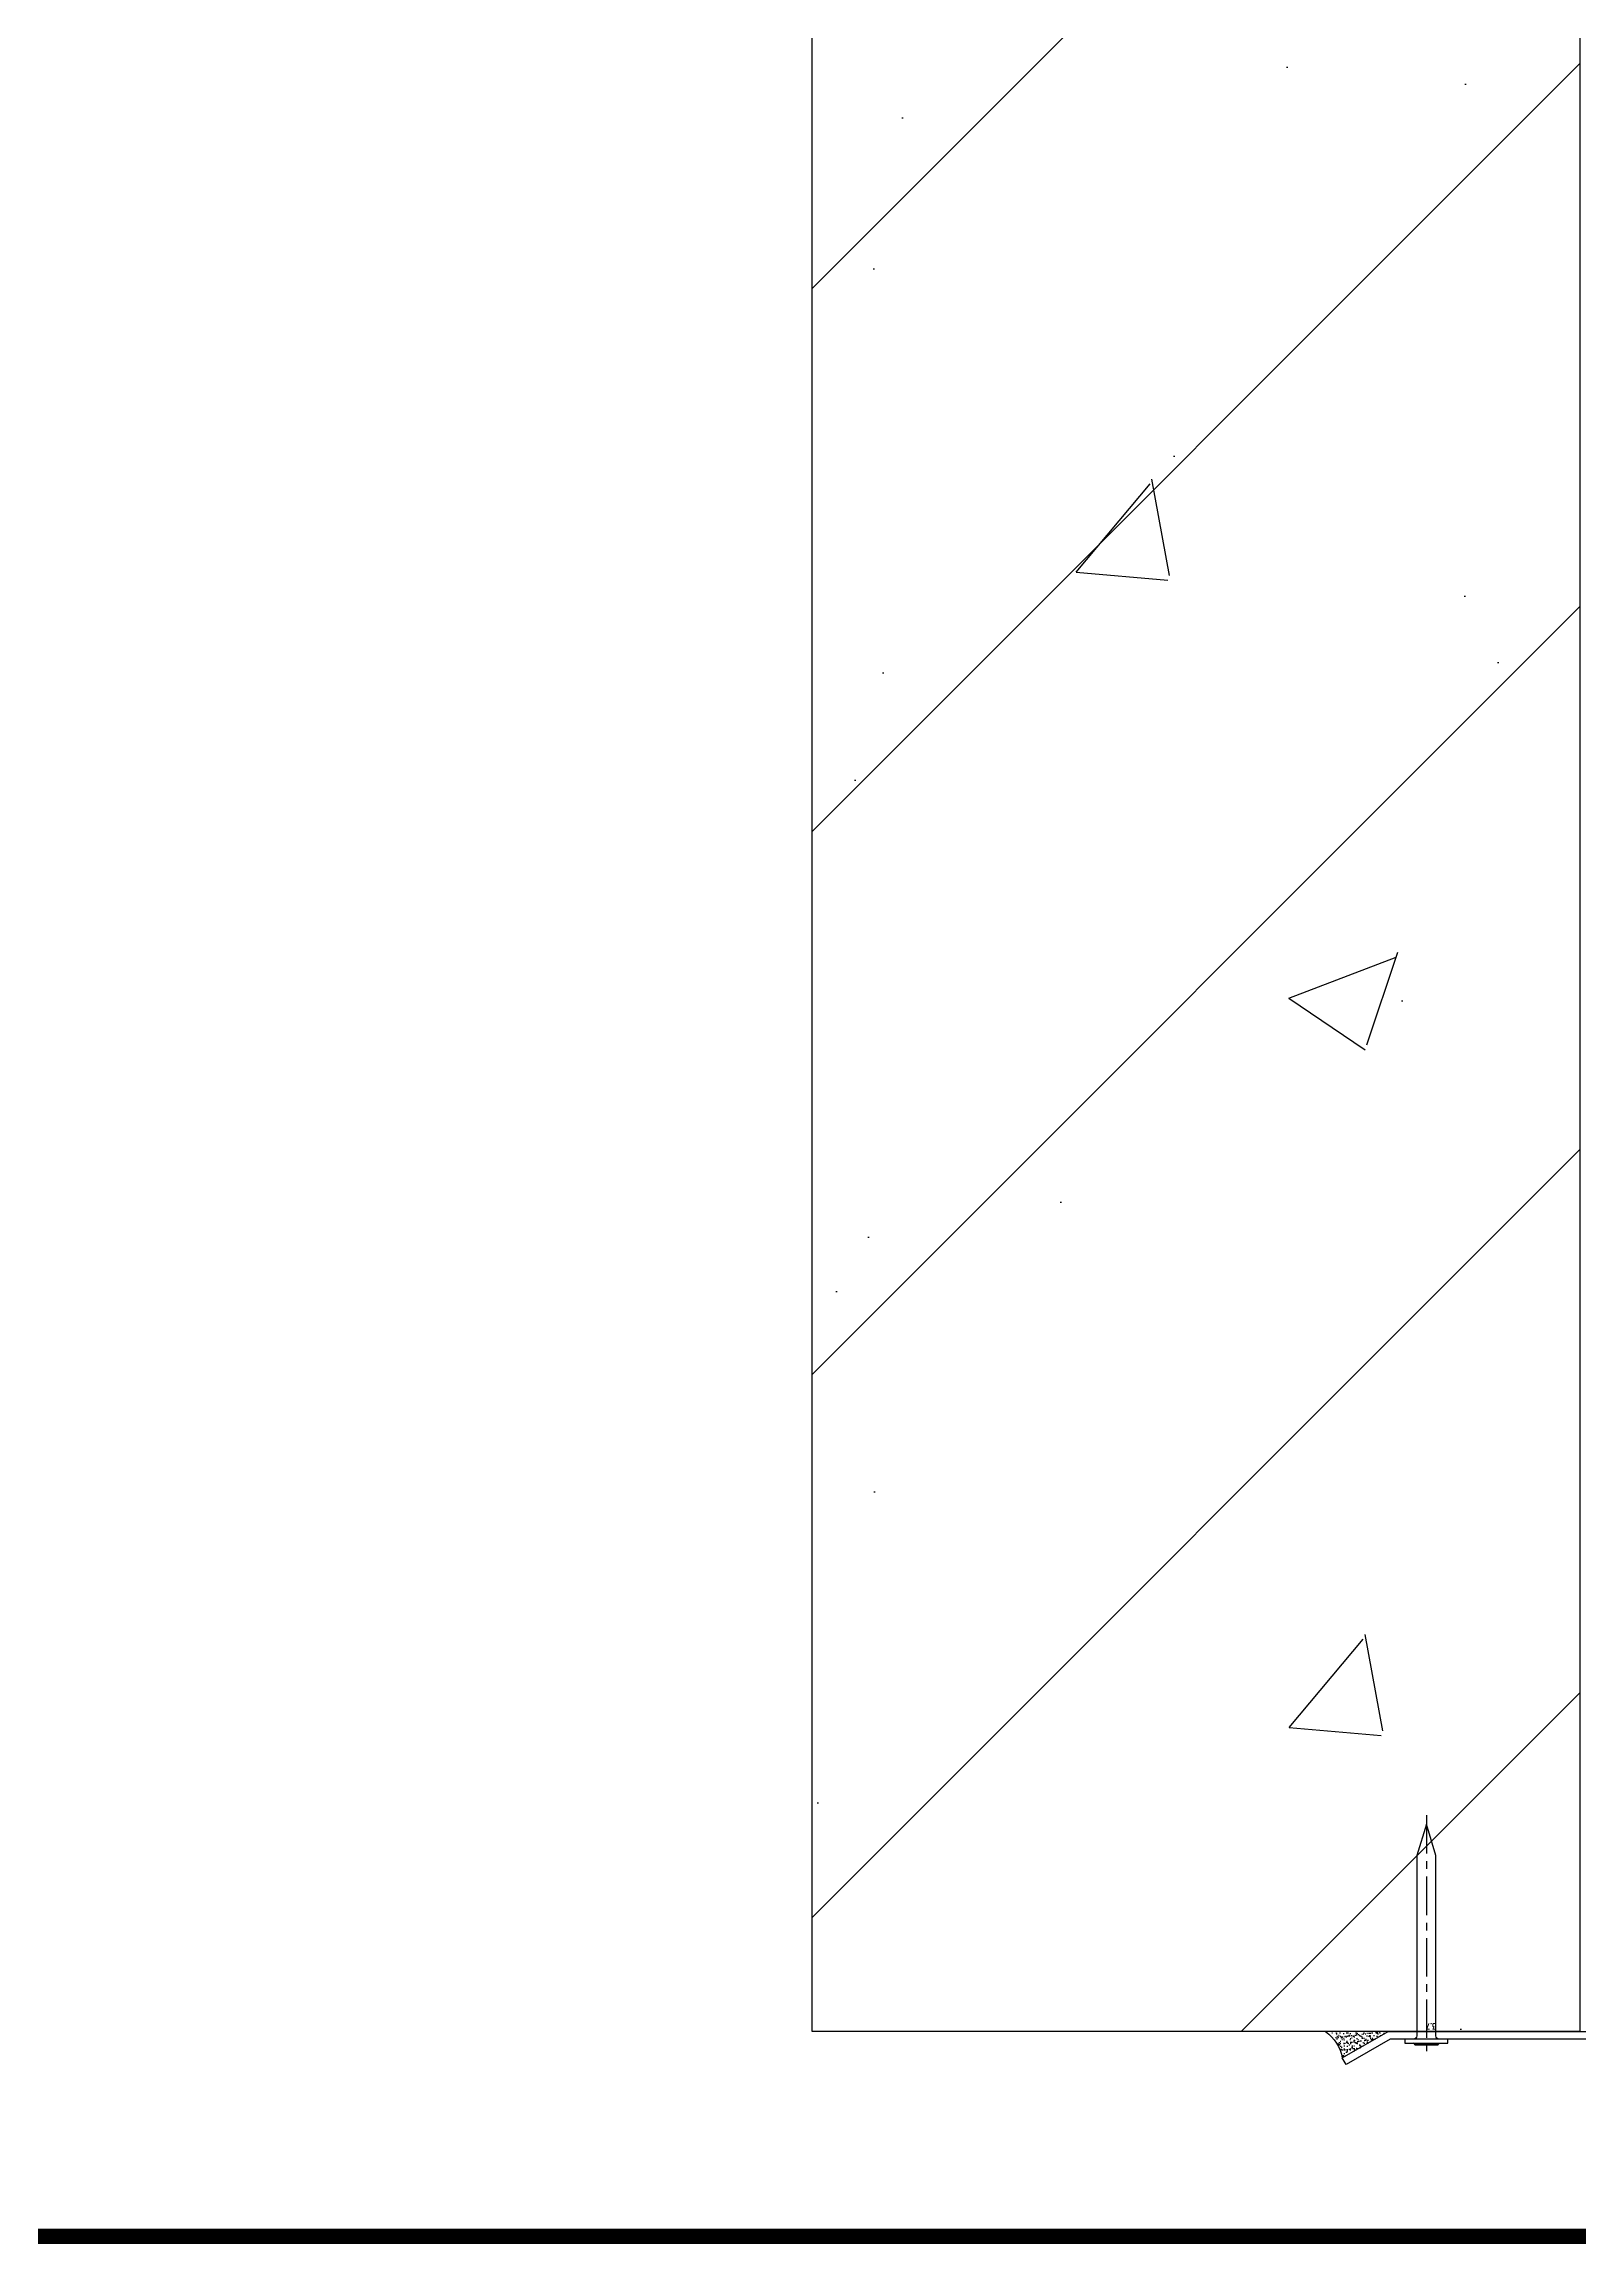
# Model space of a CAD drawing. Extents: x 220580 to 2027826, y -309201 to 71987.
# Drawn here: x 323103.6 to 323403.6, y -162820.9 to -162391.2 of the extents above; entities that cross this region are included whole.
import ezdxf
from ezdxf.enums import TextEntityAlignment as Align

# ---------------------------------------------------------------- set-up
doc = ezdxf.new("R2010")
doc.units = 0
doc.linetypes.add('ZN-CENTER', pattern=[2, 1.25, -0.25, 0.25, -0.25])
doc.linetypes.add('ZN-DASH', pattern=[0.35, 0.25, -0.1])
for name, color, linetype in [('!ZN1-填充-8', 8, 'Continuous'), ('!ZN3-不锈钢板幕墙-7', 7, 'Continuous'), ('!ZN4-辅助材料-1', 1, 'Continuous'), ('!ZN4-配件-11', 11, 'Continuous'), ('20剖面图$0$A-SFCE', 30, 'Continuous'), ('20剖面图$0$AS-COLN', 6, 'Continuous'), ('20剖面图$0$PUB_HATCH', 8, 'Continuous')]:
    doc.layers.add(name, color=color, linetype=linetype)
doc.styles.add('DHTEXT-1', font='ROMANS.shx', dxfattribs={"width": 0.7, "bigfont": 'CHINESE.shx'})

# ---------------------------------------------------------------- blocks, each defined once
blk = doc.blocks.new('*U1916')
at = {"color": 0, "linetype": 'ZN-CENTER', "ltscale": 6}
blk.add_line((43.75691669705304, 4.925789506012574e-14), (-2.334210881697629, 5.329070518200751e-14), dxfattribs=at)
at = {"linetype": 'ByBlock', "ltscale": 10}
for p, q in [((-1.099999999999767, 2.281819537641123), (-1.099999999999767, -2.281819537642608)), ((-0.9499999999997897, 2.326965969312877), (-0.9499999999997897, -2.326965969314362)), ((-0.7999999999997556, 4.200000000000042), (-0.7999999999997556, -4.20000000000147)), ((-1.335820343228988e-12, 4.200000000000042), (-0.7999999999997556, 4.200000000000042)), ((1.335820343228988e-12, -4.199999999999935), (-1.335820343228988e-12, 4.200000000000042)), ((-0.7999999999997556, -4.20000000000147), (1.335820343228988e-12, -4.199999999999935))]:
    blk.add_line(p, q, dxfattribs=at)
blk.add_lwpolyline([(0, -2.522000000000165, -0.414213562373095), (0.6719999999999402, -1.849999999999969), (35.87027027027045, -1.849999999999973), (42, 4.925789506012574e-14), (35.87027027027045, 1.850000000000072), (0.6719999999999402, 1.850000000000076, -0.414213562373095), (0, 2.521999999999476)], format="xyb", dxfattribs=at)
for centre, start, end in [((-1.117211323007012, 2.610766877386478), 272.9951230191359, 344.3665125859252), ((-1.117211323007012, -2.610766877387963), 15.63348741407401, 87.00487698086415)]:
    blk.add_arc(centre, 0.329397301089755, start, end, dxfattribs=at)
at = {"layer": 'Defpoints', "color": 0, "ltscale": 10, "style": 'DHTEXT-1', "width": 0.7}
blk.add_text('3.7', height=1.125, rotation=90, dxfattribs=at).set_placement((3.092591720855712, -0.9336714974895588), align=Align.CENTER)
blk = doc.blocks.new('20250828170426')
at = {"layer": '!ZN1-填充-8'}
h = blk.add_hatch(dxfattribs=at)
h.set_pattern_fill('AR-SAND', color=256, scale=0.5, style=0)
h.set_pattern_definition([(37.50000000000001, (-529.9999047003221, 2550.000000183238), (-0.03149667905480408, 0.9634118845065793), [0, -0.76, 0, -0.85, 0, -0.8125]), (7.499999999999999, (-529.9999047003221, 2550.000000183238), (0.8848883526338636, 1.41107303261487), [0, -0.41, 0, -0.685, 0, -0.2625]), (327.5, (-530.6149047003128, 2550.000000183238), (1.557070930875748, 0.002829526768482249), [0, -0.25, 0, -0.9, 0, -1.175]), (317.5, (-530.6149047003128, 2550.000000183238), (1.503063302286147, 0.4388377824671246), [0, -0.125, 0, -0.59, 0, -0.675])])
edge = h.paths.add_edge_path()
edge.add_line((-548.7470168774598, 2550.000000183238), (-537.4999146843038, 2550.000000183223))
edge.add_line((-537.4999146843329, 2550.000000183238), (-546.4386296912708, 2544.839230667763))
edge.add_ellipse((-556.669049369928, 2543.359863496618), major_axis=(-7.309241206491246, 7.309241206491248), ratio=0.9999999999978988, start_angle=233.2282055617725, end_angle=264.9692674028663)
at = {"layer": '20剖面图$0$PUB_HATCH'}
h = blk.add_hatch(dxfattribs=at)
h.set_pattern_fill('钢筋混凝土', color=256, scale=30, style=0)
h.set_pattern_definition([(45, (1530972.114280321, -572757.4520263416), (-53.03300858899107, 53.03300858899107), []), (49.99999999999999, (1530972.114280321, -572757.4520263416), (215.178054780226, -18.82564049477853), [22.5, -247.5]), (355, (1530972.114280321, -572757.4520263416), (-41.6254000839, 225.6576401100035), [18, -198]), (100.4514, (1530990.045784321, -572759.0208283416), (173.5528145142065, 206.8318626182861), [19.122057, -210.3426336]), (46.18420000000001, (1530972.114280321, -572697.4520263416), (320.1723145876933, -49.65570429870542), [33.75, -371.25]), (96.6356, (1530998.795303821, -572701.5900184414), (280.398811664611, 292.2353612701325), [28.6830864, -315.5139]), (351.1842, (1530972.114280321, -572697.4520263416), (280.3985835400882, 292.2355802775974), [27, -297]), (21, (1531002.114280321, -572712.4520263416), (179.0721156355385, -120.7856671996016), [22.5, -247.5]), (326.0000000000001, (1531002.114280321, -572712.4520263416), (72.99459957647451, 217.5450135140559), [18, -198]), (71.4514, (1531017.036950221, -572722.5175081415), (252.066788574447, 96.75914901298572), [19.122057, -210.3426336]), (37.50000000000001, (1530972.114280321, -572757.4520263416), (3.647956595187201, 99.86815614939344), [0, -195.6, 0, -201, 0, -198.75]), (7.499999999999999, (1530972.114280321, -572757.4520263416), (78.92086123264458, 118.3235135647081), [0, -114.6, 0, -191.1, 0, -75.75]), (327.5, (1530905.214280321, -572757.4520263416), (160.1467308517227, -6.766461520313927), [0, -75, 0, -234, 0, -310.5]), (317.5, (1530875.214280321, -572757.4520263416), (174.9558508027159, 30.03149469969532), [0, -97.5, 0, -155.4, 0, -220.5])])
h.paths.add_polyline_path([(-649.9999976232066, 2550.000000183238), (-499.9999977308908, 2550.000000183238), (-499.9999976783292, 2950.000014916412), (-649.9999976770487, 2950.000014916412)])
at = {"layer": '!ZN3-不锈钢板幕墙-7', "ltscale": 4}
blk.add_lwpolyline([(-501.4999976770487, 2548.5000001851), (-501.4999976770487, 2548.500000183238), (-537.0979908956215, 2548.500000183238), (-545.6886296912562, 2543.540192562097), (-546.4386296912562, 2544.839230667771), (-537.4999146843329, 2550.000000183238), (-499.9999976770487, 2550.000000183238), (-499.9999976770487, 2550.0000001851), (-335.4000144890742, 2550.00000018446), (-335.4000144891324, 2535.206497048202), (-340.5607840045705, 2526.267782041279), (-341.8598221102729, 2527.017782041279), (-336.9000144891324, 2535.608420836856), (-336.9000144890742, 2548.50000018446)], close=True, dxfattribs=at)
at = {"layer": '!ZN4-辅助材料-1', "ltscale": 4}
blk.add_lwpolyline([(-546.4386296912562, 2544.839230667771), (-537.4999146843329, 2550.000000183238), (-537.4999146843329, 2550.000000183238), (-549.7064115480753, 2550.000000183238, -0.1983726770642686), (-546.4386296912562, 2544.839230667742)], format="xyb", dxfattribs=at)
at = {"color": 4, "linetype": 'ZN-DASH', "ltscale": 30, "const_width": 3}
blk.add_lwpolyline([(-344.4000144887832, 2523.468767139653), (-344.4000144887832, 2509.999999977066), (-1926.314078056719, 2509.999999977066)], dxfattribs=at)
at = {"layer": '20剖面图$0$AS-COLN'}
blk.add_lwpolyline([(-649.9999976770487, 2950.000000183238), (-499.9999976770487, 2950.000000183238), (-499.9999976770487, 2550.000000183238), (-649.9999976770487, 2550.000000183238)], close=True, dxfattribs=at)
at = {"layer": '!ZN4-配件-11', "color": 1, "rotation": 90}
blk.add_blockref('*U1916', (-529.9999976770487, 2548.500000183238), dxfattribs=at)

msp = doc.modelspace()

# ---------------------------------------------------------------- block references
at = {"layer": '20剖面图$0$A-SFCE', "ltscale": 40}
msp.add_blockref('20250828170426', (323903.5645583125, -165329.3509701817), dxfattribs=at)

doc.saveas('drawing.dxf')
